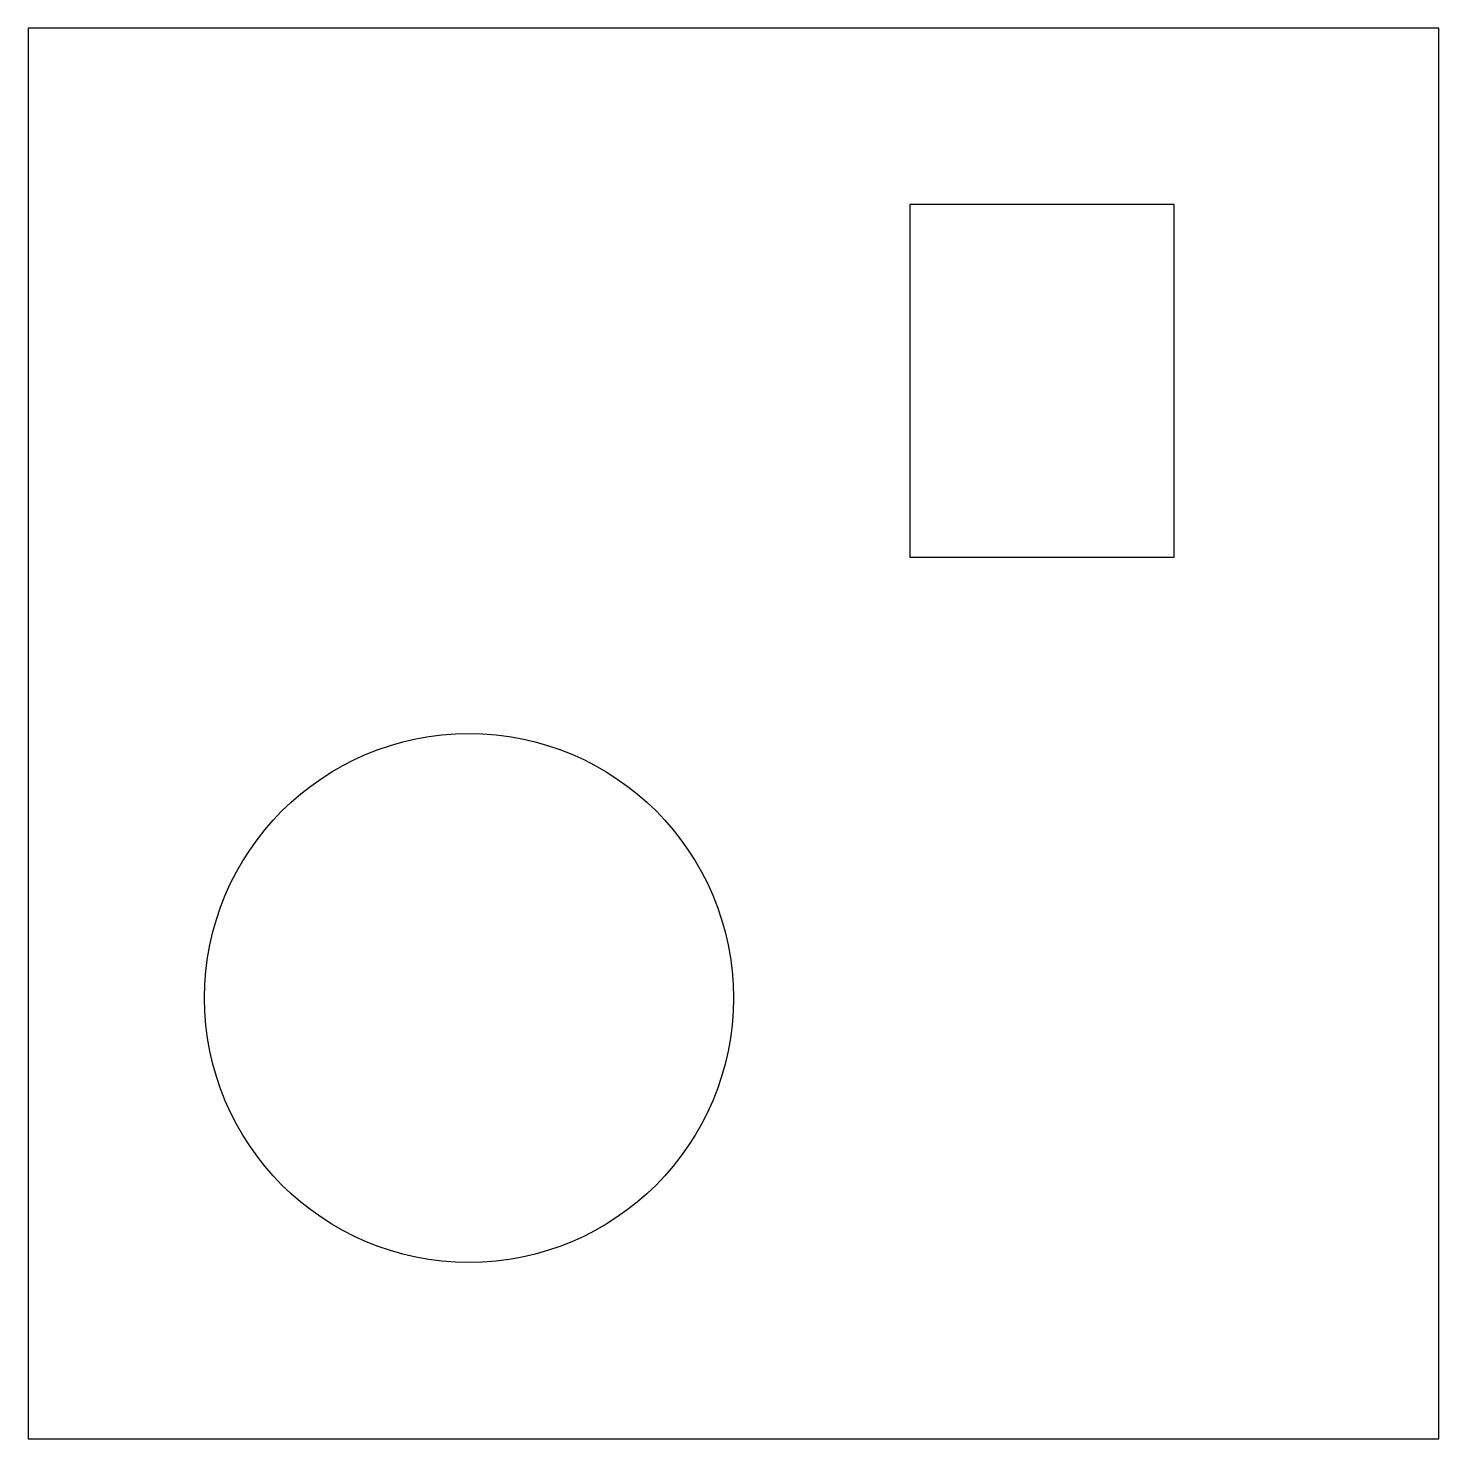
# Model space of a CAD drawing. Header units: metres. Extents: x 150 to 230, y 0 to 80.
import ezdxf

# ---------------------------------------------------------------- set-up
doc = ezdxf.new("R2010")
doc.units = ezdxf.units.M

msp = doc.modelspace()

# ---------------------------------------------------------------- linework, layer by layer
for points in [[(150, 0), (230, 0), (230, 80), (150, 80), (150, 0)], [(200, 50), (215, 50), (215, 70), (200, 70), (200, 50)]]:
    msp.add_lwpolyline(points)
msp.add_circle((175, 25), 15)

doc.saveas('drawing.dxf')
